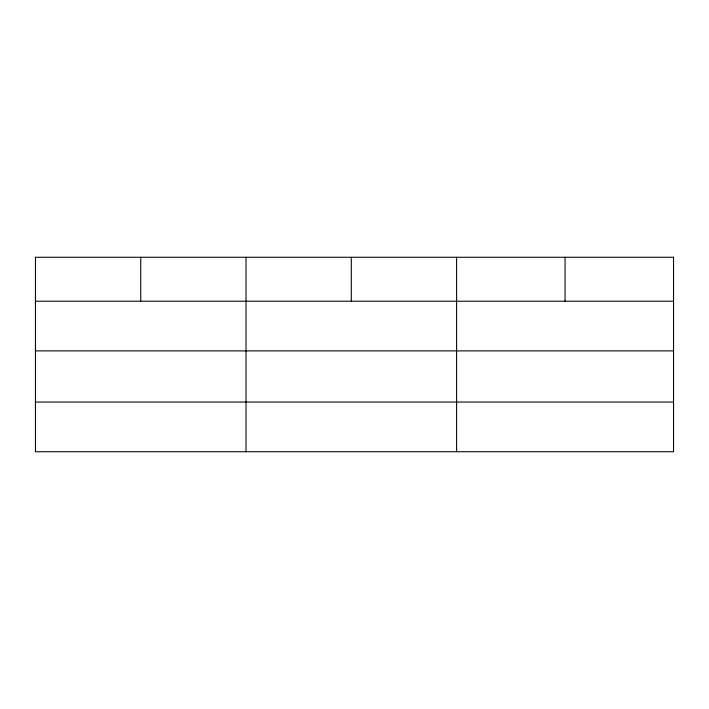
<?xml version="1.0" encoding="UTF-8"?>
<svg xmlns="http://www.w3.org/2000/svg" width="709" height="709" viewBox="0 0 709 709"><rect width="100%" height="100%" fill="white"/><g stroke="black" fill="none" stroke-linecap="round" stroke-linejoin="round"><path stroke-width="1.06" d="M35.45 301.228L673.55 301.228M35.45 350.893L673.55 350.893M35.45 402.065L673.55 402.065M565.073 257.27L565.073 301.228M456.596 257.27L456.596 451.73M351.309 257.27L351.309 301.228M246.023 257.27L246.023 451.73M140.737 257.27L140.737 301.228M673.55 257.27L35.45 257.27L35.45 451.73L673.55 451.73L673.55 257.27"/></g></svg>
